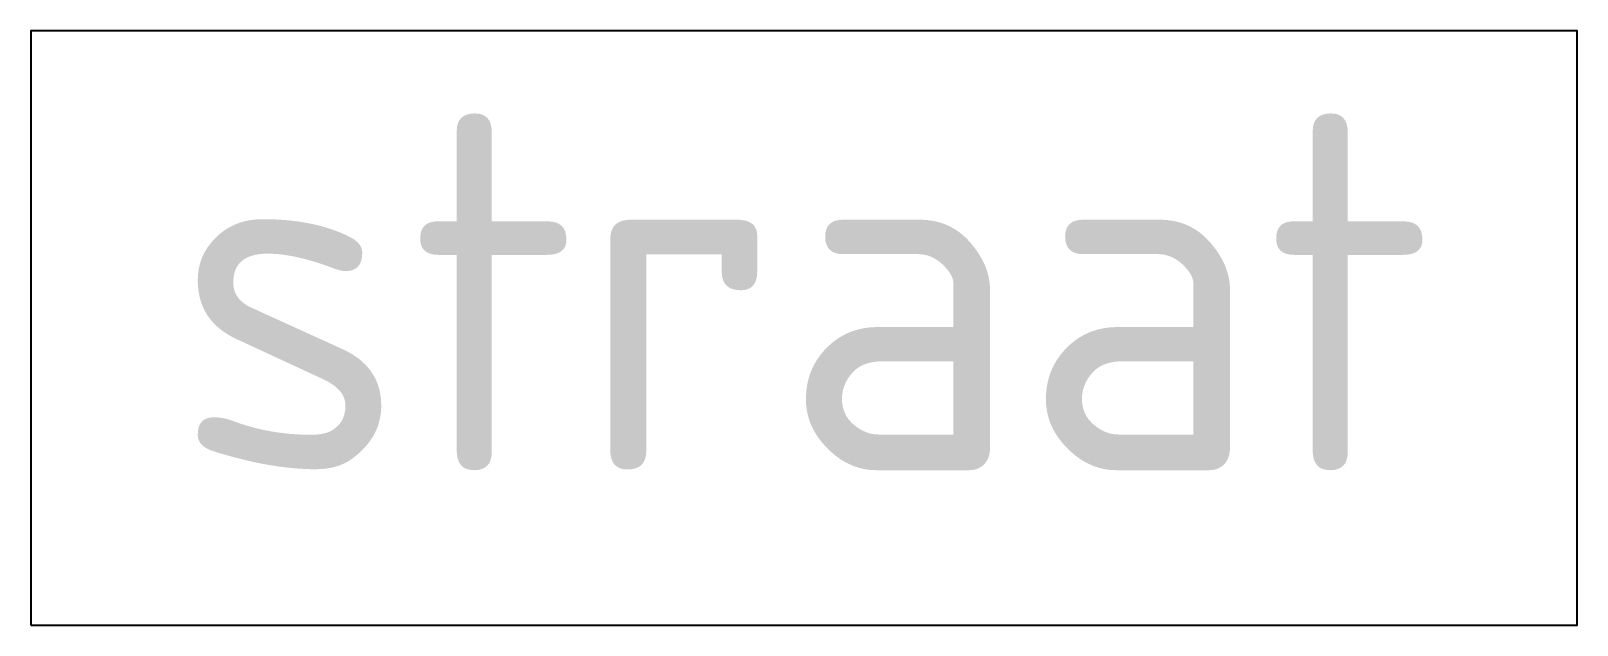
# Model space of a CAD drawing. Extents: x -1.62 to 1.62, y -0.62 to 0.62.
import ezdxf
from ezdxf.enums import TextEntityAlignment as Align

# ---------------------------------------------------------------- set-up
doc = ezdxf.new("R2010")
doc.units = 0
doc.styles.add('NLCS-ISO', font='NLCS-ISO.ttf')

msp = doc.modelspace()

# ---------------------------------------------------------------- linework, layer by layer
msp.add_lwpolyline([(-1.625, -0.625), (1.625, -0.625), (1.625, 0.625), (-1.625, 0.625)], close=True)

# ---------------------------------------------------------------- texts
at = {"style": 'NLCS-ISO'}
msp.add_text('straat', height=0.75, dxfattribs=at).set_placement((0, 0.0759), align=Align.MIDDLE_CENTER)

doc.saveas('drawing.dxf')
